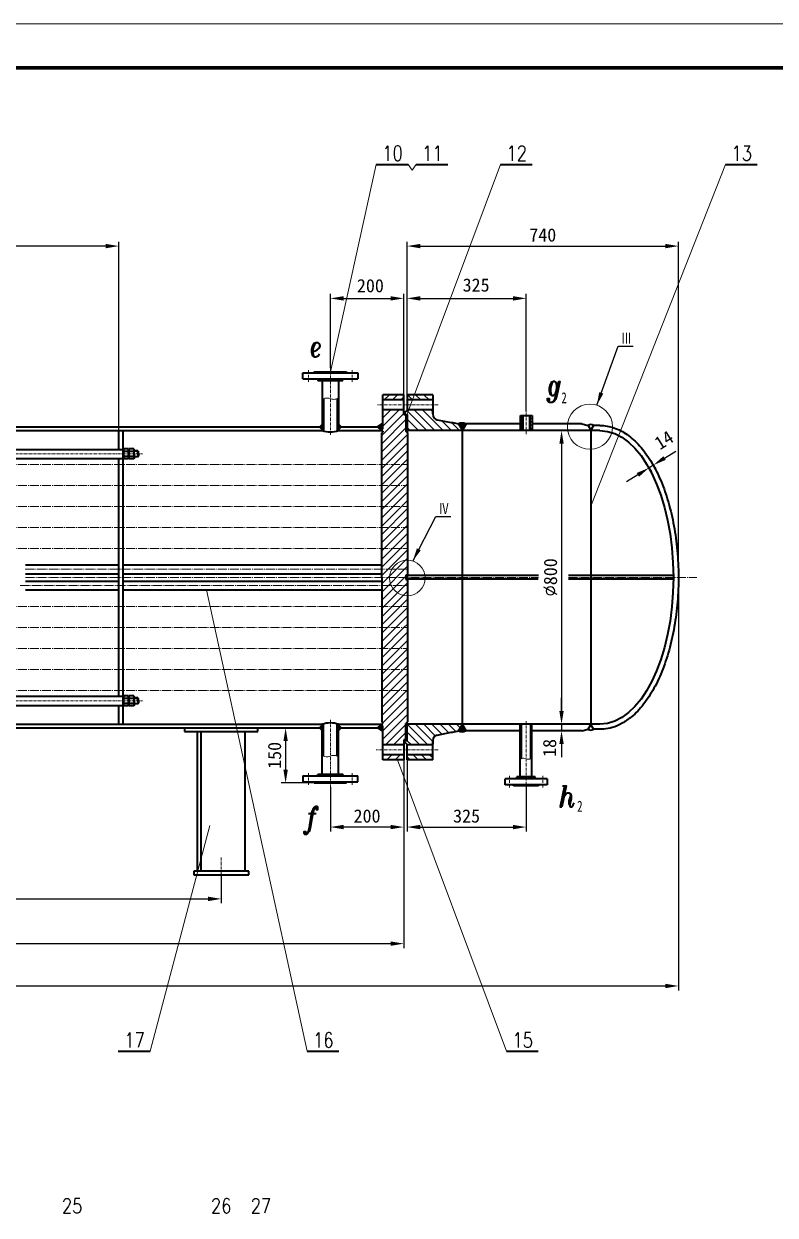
# Model space of a CAD drawing. Extents: x 0 to 23518, y -2902 to 4226.
# Drawn here: x 16983 to 19031, y 980 to 4226 of the extents above; entities that cross this region are included whole.
import ezdxf
from ezdxf.enums import TextEntityAlignment as Align

# ---------------------------------------------------------------- set-up
doc = ezdxf.new("R2010")
doc.units = 0
doc.header["$LTSCALE"] = 10
doc.header["$PDMODE"] = 1
doc.linetypes.add('ZXX-L', pattern=[3.28, 2.5, -0.3, 0.18, -0.3])
doc.linetypes.add('ZXX-S', pattern=[1.27, 0.75, -0.2, 0.12, -0.2])
doc.layers.get('Defpoints').update_dxf_attribs({"linetype": 'CONTINUOUS'})
doc.layers.add('5剖面线层', color=2, linetype='CONTINUOUS')
for name, color, linetype, lineweight in [('A 粗实线', 1, 'CONTINUOUS', 40), ('B 细实线', 7, 'CONTINUOUS', 18), ('C 文 字', 2, 'CONTINUOUS', 20), ('D 短中心线', 3, 'ZXX-S', 18), ('E 长中心线', 3, 'ZXX-L', 18), ('J 标注尺寸', 2, 'CONTINUOUS', 18)]:
    doc.layers.add(name, color=color, linetype=linetype, lineweight=lineweight)
doc.styles.add('ITALICT', font='ITALICT.shx', dxfattribs={"width": 0.7})
doc.styles.add('ROMANC', font='romanc', dxfattribs={"width": 0.7, "height": 6})
doc.styles.get("Standard").update_dxf_attribs({"font": 'SIMFANG.TTF'})
doc.styles.add('标题中文', font='SIMFANG.TTF', dxfattribs={"width": 0.7})
doc.dimstyles.new('通用标注4.0', dxfattribs={"dimscale": 12, "dimtxt": 3, "dimasz": 3, "dimexe": 1, "dimexo": 0, "dimgap": 1, "dimtad": 1, "dimdec": 0, "dimzin": 0, "dimdsep": 46, "dimtxsty": 'Standard', "dimcen": 0, "dimadec": 0, "dimazin": 0, "dimtfac": 0.375, "dimtdec": 0, "dimtmove": 2, "dimatfit": 3, "dimfxl": 0, "dimtzin": 0, "dimarcsym": 0})
pattern_1 = [(135, (24649.167, 3082.831), (11.22532, 11.22532), [])]
pattern_2 = [(45, (24649.167, 3082.831), (11.22532, -11.22532), [])]

# ---------------------------------------------------------------- blocks, each defined once
blk = doc.blocks.new('*D35')
at = {"layer": 'C 文 字', "color": 0, "lineweight": -2}
for p, q in [((17818.3, 3289.2), (17818.3, 3490.2)), ((17854.3, 3478.2), (17982.3, 3478.2)), ((18018.3, 3215.5), (18018.3, 3490.2))]:
    blk.add_line(p, q, dxfattribs=at)
at = {"layer": 'C 文 字', "color": 0}
for points in [[(17854.3, 3484.2), (17854.3, 3472.2), (17818.3, 3478.2)], [(17982.3, 3484.2), (17982.3, 3472.2), (18018.3, 3478.2)]]:
    blk.add_solid(points, dxfattribs=at)
at = {"layer": 'Defpoints', "color": 0}
for p in [(18018.3, 3478.2), (17818.3, 3289.2), (18018.3, 3215.5)]:
    blk.add_point(p, dxfattribs=at)
at = {"layer": 'C 文 字', "color": 0, "insert": (17927.4, 3512.5), "char_height": 36, "attachment_point": 5}
blk.add_mtext('200', dxfattribs=at)
blk = doc.blocks.new('*D36')
at = {"layer": 'C 文 字', "color": 0, "lineweight": -2}
for p, q in [((18027.3, 3215.5), (18027.3, 3490.2)), ((18063.3, 3478.2), (18316.3, 3478.2)), ((18352.3, 3170.8), (18352.3, 3490.2))]:
    blk.add_line(p, q, dxfattribs=at)
at = {"layer": 'C 文 字', "color": 0}
for points in [[(18063.3, 3484.2), (18063.3, 3472.2), (18027.3, 3478.2)], [(18316.3, 3484.2), (18316.3, 3472.2), (18352.3, 3478.2)]]:
    blk.add_solid(points, dxfattribs=at)
at = {"layer": 'Defpoints', "color": 0}
for p in [(18352.3, 3478.2), (18027.3, 3215.5), (18352.3, 3170.8)]:
    blk.add_point(p, dxfattribs=at)
at = {"layer": 'C 文 字', "color": 0, "insert": (18215.6, 3514.3), "char_height": 36, "attachment_point": 5}
blk.add_mtext('325', dxfattribs=at)
blk = doc.blocks.new('*D41')
at = {"layer": 'C 文 字', "color": 0, "lineweight": -2}
for p, q in [((17520.9, 1907.7), (17520.9, 1830)), ((15530.9, 1842), (15530.9, 1854)), ((15566.9, 1842), (17484.9, 1842))]:
    blk.add_line(p, q, dxfattribs=at)
at = {"layer": 'C 文 字', "color": 0}
for points in [[(15566.9, 1848), (15566.9, 1836), (15530.9, 1842)], [(17484.9, 1848), (17484.9, 1836), (17520.9, 1842)]]:
    blk.add_solid(points, dxfattribs=at)
at = {"layer": 'Defpoints', "color": 0}
for p in [(17520.9, 1907.7), (15530.9, 1842), (17520.9, 1842)]:
    blk.add_point(p, dxfattribs=at)
at = {"layer": 'C 文 字', "color": 0, "insert": (16525.9, 1872), "char_height": 36, "attachment_point": 5}
blk.add_mtext('2000', dxfattribs=at)
blk = doc.blocks.new('*D42')
at = {"layer": 'C 文 字', "color": 0, "lineweight": -2}
for p, q in [((18018.3, 2220.5), (18018.3, 2025.7)), ((17818.3, 2146.7), (17818.3, 2025.7)), ((17982.3, 2037.7), (17854.3, 2037.7))]:
    blk.add_line(p, q, dxfattribs=at)
at = {"layer": 'C 文 字', "color": 0}
for points in [[(17854.3, 2043.7), (17854.3, 2031.7), (17818.3, 2037.7)], [(17982.3, 2043.7), (17982.3, 2031.7), (18018.3, 2037.7)]]:
    blk.add_solid(points, dxfattribs=at)
at = {"layer": 'Defpoints', "color": 0}
for p in [(18018.3, 2220.5), (17818.3, 2146.7), (17818.3, 2037.7)]:
    blk.add_point(p, dxfattribs=at)
at = {"layer": 'C 文 字', "color": 0, "insert": (17918.3, 2067.7), "char_height": 36, "attachment_point": 5}
blk.add_mtext('200', dxfattribs=at)
blk = doc.blocks.new('*D45')
at = {"layer": 'C 文 字', "color": 0, "lineweight": -2}
for p, q in [((18448.5, 3118), (18436.5, 3118)), ((18448.5, 3082), (18448.5, 2354)), ((18448.5, 2318), (18436.5, 2318))]:
    blk.add_line(p, q, dxfattribs=at)
at = {"layer": 'C 文 字', "color": 0}
for points in [[(18442.5, 3082), (18454.5, 3082), (18448.5, 3118)], [(18442.5, 2354), (18454.5, 2354), (18448.5, 2318)]]:
    blk.add_solid(points, dxfattribs=at)
at = {"layer": 'Defpoints', "color": 0}
for p in [(18448.5, 3118), (18448.5, 2318), (18448.5, 2318)]:
    blk.add_point(p, dxfattribs=at)
at = {"layer": 'C 文 字', "color": 0, "insert": (18418.5, 2718), "char_height": 36, "attachment_point": 5, "rotation": 90}
blk.add_mtext('{\\Ftxt.shx;%%c}800', dxfattribs=at)
blk = doc.blocks.new('*D46')
at = {"layer": 'C 文 字', "color": 0, "lineweight": -2}
for p, q in [((18448.5, 2354), (18448.5, 2390)), ((18448.5, 2318), (18436.5, 2318)), ((18448.5, 2318), (18448.5, 2300)), ((18448.5, 2300), (18436.5, 2300)), ((18448.5, 2264), (18448.5, 2228))]:
    blk.add_line(p, q, dxfattribs=at)
at = {"layer": 'C 文 字', "color": 0}
for points in [[(18442.5, 2354), (18454.5, 2354), (18448.5, 2318)], [(18442.5, 2264), (18454.5, 2264), (18448.5, 2300)]]:
    blk.add_solid(points, dxfattribs=at)
at = {"layer": 'Defpoints', "color": 0}
for p in [(18448.5, 2318), (18448.5, 2300), (18448.5, 2300)]:
    blk.add_point(p, dxfattribs=at)
at = {"layer": 'C 文 字', "color": 0, "insert": (18416.1, 2253.3), "char_height": 36, "attachment_point": 5, "rotation": 90}
blk.add_mtext('18', dxfattribs=at)
blk = doc.blocks.new('*D47')
at = {"layer": 'C 文 字', "color": 0, "lineweight": -2}
for p, q in [((18729.2, 3043.1), (18759.7, 3062.3)), ((18677.6, 3031.4), (18693.3, 3006.3)), ((18698.8, 3023.9), (18686.9, 3016.5)), ((18689.4, 3038.8), (18705.2, 3013.8)), ((18656.5, 2997.3), (18626, 2978.1))]:
    blk.add_line(p, q, dxfattribs=at)
at = {"layer": 'C 文 字', "color": 0}
for points in [[(18726, 3048.2), (18732.4, 3038.1), (18698.8, 3023.9)], [(18653.3, 3002.4), (18659.7, 2992.2), (18686.9, 3016.5)]]:
    blk.add_solid(points, dxfattribs=at)
at = {"layer": 'Defpoints', "color": 0}
for p in [(18677.6, 3031.4), (18689.4, 3038.8), (18686.9, 3016.5)]:
    blk.add_point(p, dxfattribs=at)
at = {"layer": 'C 文 字', "color": 0, "insert": (18727.5, 3092.2), "char_height": 36, "attachment_point": 5, "rotation": 32.2291}
blk.add_mtext('14', dxfattribs=at)
blk = doc.blocks.new('*D49')
at = {"layer": 'C 文 字', "color": 0, "lineweight": -2}
for p, q in [((15040.9, 2141.8), (15040.9, 1708.1)), ((18018.3, 2062.9), (18018.3, 1708.1)), ((15076.9, 1720.1), (17982.3, 1720.1))]:
    blk.add_line(p, q, dxfattribs=at)
at = {"layer": 'C 文 字', "color": 0}
for points in [[(15076.9, 1726.1), (15076.9, 1714.1), (15040.9, 1720.1)], [(17982.3, 1726.1), (17982.3, 1714.1), (18018.3, 1720.1)]]:
    blk.add_solid(points, dxfattribs=at)
at = {"layer": 'Defpoints', "color": 0}
for p in [(15040.9, 2141.8), (18018.3, 2062.9), (18018.3, 1720.1)]:
    blk.add_point(p, dxfattribs=at)
at = {"layer": 'C 文 字', "color": 0, "insert": (16529.6, 1750.1), "char_height": 36, "attachment_point": 5}
blk.add_mtext('2977', dxfattribs=at)
blk = doc.blocks.new('*D52')
at = {"layer": 'C 文 字', "color": 0, "lineweight": -2}
for p, q in [((17722.2, 2308), (17684.3, 2308)), ((17696.3, 2272), (17696.3, 2194)), ((17774.3, 2158), (17684.3, 2158))]:
    blk.add_line(p, q, dxfattribs=at)
at = {"layer": 'C 文 字', "color": 0}
for points in [[(17690.3, 2272), (17702.3, 2272), (17696.3, 2308)], [(17690.3, 2194), (17702.3, 2194), (17696.3, 2158)]]:
    blk.add_solid(points, dxfattribs=at)
at = {"layer": 'Defpoints', "color": 0}
for p in [(17722.2, 2308), (17696.3, 2158), (17774.3, 2158)]:
    blk.add_point(p, dxfattribs=at)
at = {"layer": 'C 文 字', "color": 0, "insert": (17666.3, 2233), "char_height": 36, "attachment_point": 5, "rotation": 90}
blk.add_mtext('150', dxfattribs=at)
blk = doc.blocks.new('*D85')
at = {"layer": 'C 文 字', "color": 0, "lineweight": -2}
for p, q in [((14291.9, 2718), (14291.9, 1592.7)), ((18767.3, 2718), (18767.3, 1592.7)), ((14327.9, 1604.7), (18731.3, 1604.7))]:
    blk.add_line(p, q, dxfattribs=at)
at = {"layer": 'C 文 字', "color": 0}
for points in [[(14327.9, 1610.7), (14327.9, 1598.7), (14291.9, 1604.7)], [(18731.3, 1610.7), (18731.3, 1598.7), (18767.3, 1604.7)]]:
    blk.add_solid(points, dxfattribs=at)
at = {"layer": 'Defpoints', "color": 0}
for p in [(14291.9, 2718), (18767.3, 2718), (18767.3, 1604.7)]:
    blk.add_point(p, dxfattribs=at)
at = {"layer": 'C 文 字', "color": 0, "insert": (16529.6, 1634.7), "char_height": 36, "attachment_point": 5}
blk.add_mtext('≈4475', dxfattribs=at)
blk = doc.blocks.new('*D86')
at = {"layer": 'C 文 字', "color": 0, "lineweight": -2}
for p, q in [((18027.3, 3215.5), (18027.3, 3632.7)), ((18063.3, 3620.7), (18731.3, 3620.7)), ((18767.3, 2718), (18767.3, 3632.7))]:
    blk.add_line(p, q, dxfattribs=at)
at = {"layer": 'C 文 字', "color": 0}
for points in [[(18063.3, 3626.7), (18063.3, 3614.7), (18027.3, 3620.7)], [(18731.3, 3626.7), (18731.3, 3614.7), (18767.3, 3620.7)]]:
    blk.add_solid(points, dxfattribs=at)
at = {"layer": 'Defpoints', "color": 0}
for p in [(18767.3, 3620.7), (18027.3, 3215.5), (18767.3, 2718)]:
    blk.add_point(p, dxfattribs=at)
at = {"layer": 'C 文 字', "color": 0, "insert": (18397.3, 3650.7), "char_height": 36, "attachment_point": 5}
blk.add_mtext('740', dxfattribs=at)
blk = doc.blocks.new('*D87')
at = {"layer": 'C 文 字', "color": 0, "lineweight": -2}
for p, q in [((18027.3, 2220.5), (18027.3, 2025.7)), ((18351.9, 2150.2), (18351.9, 2025.7)), ((18063.3, 2037.7), (18315.9, 2037.7))]:
    blk.add_line(p, q, dxfattribs=at)
at = {"layer": 'C 文 字', "color": 0}
for points in [[(18063.3, 2043.7), (18063.3, 2031.7), (18027.3, 2037.7)], [(18315.9, 2043.7), (18315.9, 2031.7), (18351.9, 2037.7)]]:
    blk.add_solid(points, dxfattribs=at)
at = {"layer": 'Defpoints', "color": 0}
for p in [(18027.3, 2220.5), (18351.9, 2150.2), (18351.9, 2037.7)]:
    blk.add_point(p, dxfattribs=at)
at = {"layer": 'C 文 字', "color": 0, "insert": (18189.6, 2067.7), "char_height": 36, "attachment_point": 5}
blk.add_mtext('325', dxfattribs=at)
blk = doc.blocks.new('*D90')
at = {"layer": 'C 文 字', "color": 0, "lineweight": -2}
for p, q in [((16521.9, 3620.7), (16521.9, 3632.7)), ((17205.9, 3620.7), (16557.9, 3620.7)), ((17241.9, 3118), (17241.9, 3632.7))]:
    blk.add_line(p, q, dxfattribs=at)
at = {"layer": 'C 文 字', "color": 0}
for points in [[(16557.9, 3626.7), (16557.9, 3614.7), (16521.9, 3620.7)], [(17205.9, 3626.7), (17205.9, 3614.7), (17241.9, 3620.7)]]:
    blk.add_solid(points, dxfattribs=at)
at = {"layer": 'Defpoints', "color": 0}
for p in [(16521.9, 3620.7), (16521.9, 3620.7), (17241.9, 3118)]:
    blk.add_point(p, dxfattribs=at)
at = {"layer": 'C 文 字', "color": 0, "insert": (16881.9, 3650.7), "char_height": 36, "attachment_point": 5}
blk.add_mtext('720', dxfattribs=at)

msp = doc.modelspace()

# ---------------------------------------------------------------- hatches: boundary and pattern name
at = {"layer": '5剖面线层'}
h = msp.add_hatch(dxfattribs=at)
h.set_pattern_fill('ANSI31', color=256, scale=2, style=0)
h.set_pattern_definition([(45, (0, 410.946), (-4.490128, 4.490128), [])])
h.paths.add_polyline_path([(18340.4, 3158.8), (18336.3, 3158.8), (18336.3, 3118), (18340.4, 3118)])
h.paths.add_polyline_path([(18343.1, 3158.8), (18340.4, 3158.8), (18340.4, 3118), (18343.1, 3118)])
h.paths.add_polyline_path([(18368.3, 3158.8), (18364.2, 3158.8), (18364.2, 3118), (18368.3, 3118)])
h.paths.add_polyline_path([(18364.2, 3158.8), (18361.4, 3158.8), (18361.4, 3118), (18364.2, 3118)])
at = {"layer": 'C 文 字'}
h = msp.add_hatch(dxfattribs=at)
h.set_pattern_fill('ANSI31', color=256, scale=5, angle=90, style=0)
h.set_pattern_definition(pattern_2)
h.paths.add_polyline_path([(18018.3, 3215.5), (18018.3, 3201.5), (17961.3, 3201.5), (17961.3, 3215.5)])
h.paths.add_polyline_path([(18024.3, 3116), (18028.3, 3112), (18028.3, 3025.7), (17958.3, 3025.7), (17958.3, 3112), (17959.3, 3112, 0.414214), (17961.3, 3114), (17961.3, 3116, 0.414214), (17959.3, 3118), (17958.3, 3118), (17958.3, 3120.4, 0.298217), (17961.3, 3125), (17961.3, 3174.5), (18018.3, 3174.5), (18018.3, 3160.5), (18024.3, 3160.5)])
h.paths.add_polyline_path([(17958.3, 3025.7), (18028.3, 3025.7), (18028.3, 2968.6), (17958.3, 2968.6)])
h.paths.add_polyline_path([(18028.3, 2968.6), (18028.3, 2911.4), (17958.3, 2911.4), (17958.3, 2968.6)])
h = msp.add_hatch(dxfattribs=at)
h.set_pattern_fill('ANSI31', color=256, scale=5, style=0)
h.set_pattern_definition(pattern_1)
h.paths.add_polyline_path([(18027.3, 3162), (18021.3, 3162), (18021.3, 3167), (18027.3, 3173), (18027.3, 3174.5), (18097.3, 3174.5), (18097.3, 3162.3, 0.357511), (18109.3, 3147.5), (18147.3, 3140), (18152.5, 3140), (18167.5, 3136), (18177.3, 3120.7), (18177.3, 3118), (18027.3, 3118)])
h.paths.add_polyline_path([(18027.3, 3215.5), (18097.3, 3215.5), (18097.3, 3201.5), (18027.3, 3201.5)])
h = msp.add_hatch(dxfattribs=at)
h.set_pattern_fill('ANSI37', color=256, scale=0.5, style=0)
h.set_pattern_definition([(45, (-200, 564.8694), (-1.12253202, 1.12253202), []), (135, (-200, 564.8694), (-1.12253202, -1.12253202), [])])
h.paths.add_polyline_path([(18027.3, 3160.5), (18024.3, 3160.5), (18024.3, 3118), (18027.3, 3118)])
h = msp.add_hatch(dxfattribs=at)
h.set_pattern_fill('ANSI37', color=256, scale=0.5, angle=90, style=0)
h.set_pattern_definition([(45, (24649.1672, 3082.8311), (1.122532, -1.122532), []), (315, (24649.1672, 3082.8311), (-1.122532, -1.122532), [])])
h.paths.add_polyline_path([(18167.5, 3136, -0.269612), (18187.1, 3136), (18188.1, 3136), (18179.3, 3120.7), (18179.3, 3118), (18177.3, 3118), (18177.3, 3120.7)])
h.paths.add_polyline_path([(17961.3, 3138), (17961.3, 3125, -0.298217), (17958.3, 3120.4), (17958.3, 3118), (17956.3, 3118), (17956.3, 3120), (17946.7, 3128)])
h = msp.add_hatch(dxfattribs=at)
h.set_pattern_fill('ANSI31', color=256, scale=5, angle=90, style=0)
h.set_pattern_definition(pattern_2)
h.paths.add_polyline_path([(17958.3, 2911.4), (18028.3, 2911.4), (18028.3, 2854.3), (17958.3, 2854.3)])
h.paths.add_polyline_path([(17958.3, 2854.3), (18028.3, 2854.3), (18028.3, 2797.1), (17958.3, 2797.1)])
h.paths.add_polyline_path([(17958.3, 2797.1), (18028.3, 2797.1), (18028.3, 2740), (17958.3, 2740)])
h.paths.add_polyline_path([(17958.3, 2740), (18028.3, 2740), (18028.3, 2724), (18024.3, 2724), (18024.3, 2718), (17958.3, 2718)])
h.paths.add_polyline_path([(17958.3, 2718), (18024.3, 2718), (18024.3, 2712), (18028.3, 2712), (18028.3, 2696), (17958.3, 2696)])
h.paths.add_polyline_path([(17958.3, 2696), (18028.3, 2696), (18028.3, 2638.8), (17958.3, 2638.8)])
h.paths.add_polyline_path([(17958.3, 2638.8), (18028.3, 2638.8), (18028.3, 2581.6), (17958.3, 2581.6)])
h = msp.add_hatch(dxfattribs=at)
h.set_pattern_fill('ANSI37', color=256, scale=0.5, style=0)
h.set_pattern_definition([(45, (0, 410.9458), (-1.12253202, 1.12253202), []), (135, (0, 410.9458), (-1.12253202, -1.12253202), [])])
h.paths.add_polyline_path([(18027.3, 2724), (18024.3, 2724), (18024.3, 2718), (18027.3, 2718)])
h.paths.add_polyline_path([(18027.3, 2718), (18024.3, 2718), (18024.3, 2712), (18027.3, 2712)])
h = msp.add_hatch(dxfattribs=at)
h.set_pattern_fill('ANSI31', color=256, scale=5, angle=90, style=0)
h.set_pattern_definition(pattern_2)
h.paths.add_polyline_path([(17958.3, 2581.6), (18028.3, 2581.6), (18028.3, 2524.5), (17958.3, 2524.5)])
h.paths.add_polyline_path([(17958.3, 2524.5), (18028.3, 2524.5), (18028.3, 2467.3), (17958.3, 2467.3)])
h.paths.add_polyline_path([(17958.3, 2467.3), (18028.3, 2467.3), (18028.3, 2410.2), (17958.3, 2410.2)])
h.paths.add_polyline_path([(17958.3, 2410.2), (18028.3, 2410.2), (18028.3, 2324), (18024.3, 2320), (18024.3, 2275.5), (18018.3, 2275.5), (18018.3, 2261.5), (17961.3, 2261.5), (17961.3, 2311, 0.298217), (17958.3, 2315.5), (17958.3, 2318), (17959.3, 2318, 0.414214), (17961.3, 2320), (17961.3, 2322, 0.414214), (17959.3, 2324), (17958.3, 2324)])
h.paths.add_polyline_path([(17961.3, 2234.5), (18018.3, 2234.5), (18018.3, 2220.5), (17961.3, 2220.5)])
h = msp.add_hatch(dxfattribs=at)
h.set_pattern_fill('ANSI37', color=256, scale=0.5, angle=90, style=0)
h.set_pattern_definition([(315, (24649.1672, 2353.0798), (1.122532, 1.122532), []), (45, (24649.1672, 2353.0798), (-1.122532, 1.122532), [])])
h.paths.add_polyline_path([(18167.5, 2300, 0.269612), (18187.1, 2300), (18188.1, 2300), (18179.3, 2315.2), (18179.3, 2318), (18177.3, 2318), (18177.3, 2315.2)])
h.paths.add_polyline_path([(17961.3, 2298), (17961.3, 2311, 0.298217), (17958.3, 2315.5), (17958.3, 2318), (17956.3, 2318), (17956.3, 2316), (17946.7, 2308)])
h = msp.add_hatch(dxfattribs=at)
h.set_pattern_fill('ANSI31', color=256, scale=5, style=0)
h.set_pattern_definition(pattern_1)
h.paths.add_polyline_path([(18027.3, 2274), (18021.3, 2274), (18021.3, 2269), (18027.3, 2263), (18027.3, 2261.5), (18097.3, 2261.5), (18097.3, 2273.7, -0.357511), (18109.3, 2288.4), (18147.3, 2296), (18152.5, 2296), (18167.5, 2300), (18177.3, 2315.2), (18177.3, 2318), (18027.3, 2318)])
h.paths.add_polyline_path([(18027.3, 2220.5), (18097.3, 2220.5), (18097.3, 2234.5), (18027.3, 2234.5)])
h = msp.add_hatch(dxfattribs=at)
h.set_pattern_fill('ANSI37', color=256, scale=0.5, style=0)
h.set_pattern_definition([(315, (-200, 4871.0416), (-1.12253202, -1.12253202), []), (225, (-200, 4871.0416), (-1.12253202, 1.12253202), [])])
h.paths.add_polyline_path([(18027.3, 2275.5), (18024.3, 2275.5), (18024.3, 2318), (18027.3, 2318)])

# ---------------------------------------------------------------- linework, layer by layer
at = {"layer": 'A 粗实线'}
for p, q in [((17943.5, 3843.2), (18030.2, 3843.2)), ((18052.1, 3843.2), (18138.7, 3843.2)), ((18281.9, 3843.2), (18368.6, 3843.2)), ((18895.6, 3843.2), (18982.2, 3843.2)), ((17743.3, 3259), (17743.3, 3275)), ((17743.3, 3275), (17893.3, 3275)), ((17743.3, 3259), (17893.3, 3259)), ((17774.3, 3275), (17774.3, 3278)), ((17774.3, 3278), (17862.3, 3278)), ((17783.3, 3259), (17784.3, 3254)), ((17784.3, 3254), (17852.3, 3254)), ((17795.8, 3254), (17795.8, 3118)), ((17840.8, 3254), (17840.8, 3118)), ((17853.3, 3259), (17852.3, 3254)), ((17862.3, 3278), (17862.3, 3275)), ((17893.3, 3275), (17893.3, 3259)), ((17961.3, 3125), (17961.3, 3215.5)), ((18018.3, 3215.5), (17961.3, 3215.5)), ((18018.3, 3160.5), (18018.3, 3215.5)), ((18027.3, 3215.5), (18027.3, 3173)), ((18097.3, 3215.5), (18027.3, 3215.5)), ((18097.3, 3215.5), (18097.3, 3162.3)), ((17799.8, 3204.8), (17799.8, 3116.9)), ((17836.8, 3204.9), (17836.8, 3116.9)), ((18018.3, 3201.5), (17961.3, 3201.5)), ((18097.3, 3201.5), (18027.3, 3201.5)), ((18018.3, 3174.5), (17961.3, 3174.5)), ((18027.3, 3160.5), (18018.3, 3160.5)), ((18021.3, 3167), (18027.3, 3173)), ((18021.3, 3167), (18021.3, 3162)), ((18021.3, 3162), (18027.3, 3162)), ((18024.3, 3160.5), (18024.3, 3116)), ((18097.3, 3174.5), (18027.3, 3174.5)), ((18027.3, 3162), (18027.3, 3113)), ((18097.3, 3163.2), (18097.3, 3172)), ((18336.3, 3118), (18336.3, 3158.8)), ((18336.3, 3158.8), (18368.3, 3158.8)), ((18343.1, 3158.8), (18343.1, 3118)), ((18361.4, 3158.8), (18361.4, 3118)), ((18368.3, 3158.8), (18368.3, 3118)), ((15485.4, 3128), (17795.8, 3128)), ((15485.4, 3118), (17795.8, 3118)), ((17241.9, 3066.8), (17241.9, 3118)), ((17253.9, 2318), (17253.9, 3118)), ((17840.8, 3128), (17946.7, 3128)), ((17840.8, 3118), (17958.3, 3118)), ((17946.7, 3128), (17961.3, 3138)), ((17946.7, 3128), (17956.3, 3120)), ((17956.3, 3120), (17956.3, 3120)), ((17956.3, 3120), (17956.3, 3118)), ((17958.3, 3118), (17958.3, 3120.4)), ((17958.3, 3118), (17959.3, 3118)), ((18528.3, 3118), (18024.3, 3118)), ((18109.3, 3147.5), (18147.3, 3140)), ((18147.3, 3140), (18152.5, 3140)), ((18152.5, 3140), (18167.5, 3136)), ((18167.5, 3136), (18177.3, 3120.7)), ((18177.3, 3118), (18177.3, 3120.7)), ((18178.3, 2318), (18178.3, 3118)), ((18188.1, 3136), (18179.3, 3120.7)), ((18179.3, 3120.7), (18179.3, 3118)), ((18336.3, 3136), (18187.1, 3136)), ((18503.5, 3136), (18368.3, 3136)), ((18503.5, 3136), (18520.8, 3132)), ((18520.8, 3132), (18527.3, 3120.7)), ((18527.3, 3120.7), (18527.3, 3118)), ((18528.3, 3118), (18528.3, 2318)), ((18553.3, 3118), (18528.3, 3118)), ((18535.8, 3132), (18529.3, 3120.7)), ((18529.3, 3120.7), (18529.3, 3118)), ((18553.3, 3132), (18535.8, 3132)), ((17958.3, 2718), (17958.3, 3112)), ((17959.3, 3112), (17958.3, 3112)), ((17961.3, 3116), (17961.3, 3114)), ((18028.3, 3112), (18024.3, 3116)), ((18028.3, 3112), (18028.3, 2723)), ((16533.9, 3066.8), (17253.9, 3066.8)), ((17253.9, 3066.3), (17255, 3068.1)), ((17253.9, 3054.6), (17253.9, 3066.3)), ((17253.9, 3054.6), (17253.9, 3042.9)), ((17267.7, 3068.1), (17255, 3068.1)), ((17267.7, 3061.3), (17255, 3061.3)), ((17268.7, 3066.3), (17267.7, 3068.1)), ((17268.7, 3066.3), (17269.8, 3068.1)), ((17268.7, 3054.6), (17268.7, 3066.3)), ((17268.7, 3054.6), (17268.7, 3066.3)), ((17268.7, 3054.6), (17268.7, 3042.9)), ((17268.7, 3054.6), (17268.7, 3042.9)), ((17282.5, 3068.1), (17269.8, 3068.1)), ((17282.5, 3061.3), (17269.8, 3061.3)), ((17283.5, 3066.3), (17282.5, 3068.1)), ((17283.5, 3054.6), (17283.5, 3066.3)), ((17293.4, 3062.6), (17283.5, 3062.6)), ((17283.5, 3054.6), (17283.5, 3042.9)), ((17293.4, 3062.6), (17295.4, 3060.6)), ((17293.4, 3054.6), (17293.4, 3062.6)), ((17293.4, 3054.6), (17293.4, 3046.6)), ((17295.4, 3054.6), (17295.4, 3060.6)), ((17295.4, 3054.6), (17295.4, 3048.6)), ((16533.9, 3041.8), (17253.9, 3041.8)), ((17241.9, 2394.1), (17241.9, 3041.8)), ((17253.9, 3042.9), (17255, 3041.1)), ((17267.7, 3047.8), (17255, 3047.8)), ((17267.7, 3041.1), (17255, 3041.1)), ((17268.7, 3042.9), (17267.7, 3041.1)), ((17268.7, 3042.9), (17269.8, 3041.1)), ((17282.5, 3047.8), (17269.8, 3047.8)), ((17282.5, 3041.1), (17269.8, 3041.1)), ((17283.5, 3042.9), (17282.5, 3041.1)), ((17293.4, 3046.6), (17283.5, 3046.6)), ((17293.4, 3046.6), (17295.4, 3048.6)), ((16987, 2751.8), (17241.9, 2751.8)), ((16987, 2728.1), (17241.9, 2728.1)), ((17253.9, 2751.8), (17958.3, 2751.8)), ((17253.9, 2728.1), (17958.3, 2728.1)), ((16987, 2707.8), (17241.9, 2707.8)), ((17253.9, 2707.8), (17958.3, 2707.8)), ((17958.3, 2718), (17958.3, 2324)), ((18028.3, 2724), (18024.3, 2724)), ((18024.3, 2724), (18024.3, 2712)), ((18024.3, 2712), (18028.3, 2712)), ((18027.3, 2724), (18027.3, 2712)), ((18385.6, 2723), (18027.3, 2723)), ((18384.8, 2713), (18027.3, 2713)), ((18028.3, 2713), (18028.3, 2324)), ((18753.3, 2723), (18467.1, 2723)), ((18753.3, 2713), (18467.3, 2713)), ((16987, 2684.1), (17241.9, 2684.1)), ((17253.9, 2684.1), (17958.3, 2684.1)), ((16533.9, 2394.1), (17253.9, 2394.1)), ((17253.9, 2393), (17255, 2394.9)), ((17253.9, 2381.4), (17253.9, 2393)), ((17253.9, 2381.4), (17253.9, 2369.7)), ((17253.9, 2369.7), (17255, 2367.9)), ((17267.7, 2394.9), (17255, 2394.9)), ((17267.7, 2388.1), (17255, 2388.1)), ((17267.7, 2374.6), (17255, 2374.6)), ((17268.7, 2393), (17267.7, 2394.9)), ((17268.7, 2369.7), (17267.7, 2367.9)), ((17268.7, 2393), (17269.8, 2394.9)), ((17268.7, 2381.4), (17268.7, 2393)), ((17268.7, 2381.4), (17268.7, 2393)), ((17268.7, 2381.4), (17268.7, 2369.7)), ((17268.7, 2381.4), (17268.7, 2369.7)), ((17268.7, 2369.7), (17269.8, 2367.9)), ((17282.5, 2394.9), (17269.8, 2394.9)), ((17282.5, 2388.1), (17269.8, 2388.1)), ((17282.5, 2374.6), (17269.8, 2374.6)), ((17283.5, 2393), (17282.5, 2394.9)), ((17283.5, 2369.7), (17282.5, 2367.9)), ((17283.5, 2381.4), (17283.5, 2393)), ((17293.4, 2389.4), (17283.5, 2389.4)), ((17283.5, 2381.4), (17283.5, 2369.7)), ((17293.4, 2373.4), (17283.5, 2373.4)), ((17293.4, 2389.4), (17295.4, 2387.4)), ((17293.4, 2381.4), (17293.4, 2389.4)), ((17293.4, 2381.4), (17293.4, 2373.4)), ((17293.4, 2373.4), (17295.4, 2375.4)), ((17295.4, 2381.4), (17295.4, 2387.4)), ((17295.4, 2381.4), (17295.4, 2375.4)), ((16533.9, 2369.1), (17253.9, 2369.1)), ((17241.9, 2318), (17241.9, 2369.1)), ((17267.7, 2367.9), (17255, 2367.9)), ((17282.5, 2367.9), (17269.8, 2367.9)), ((15100.9, 2318), (17795.8, 2318)), ((15112.5, 2308), (17795.8, 2308)), ((17420.9, 2307.7), (17420.9, 2297.7)), ((17620.9, 2297.7), (17620.9, 2307.7)), ((17795.8, 2182), (17795.8, 2318)), ((17799.8, 2231.2), (17799.8, 2319.1)), ((17836.8, 2231), (17836.8, 2319.1)), ((17840.8, 2182), (17840.8, 2318)), ((17840.8, 2318), (17958.3, 2318)), ((17840.8, 2308), (17946.7, 2308)), ((17946.7, 2308), (17956.3, 2316)), ((17946.7, 2308), (17961.3, 2298)), ((17956.3, 2316), (17956.3, 2318)), ((17956.3, 2316), (17956.3, 2316)), ((17959.3, 2324), (17958.3, 2324)), ((17958.3, 2318), (17959.3, 2318)), ((17958.3, 2318), (17958.3, 2315.5)), ((17961.3, 2320), (17961.3, 2322)), ((17961.3, 2220.5), (17961.3, 2311)), ((18028.3, 2324), (18024.3, 2320)), ((18024.3, 2275.5), (18024.3, 2320)), ((18367.9, 2318), (18024.3, 2318)), ((18027.3, 2274), (18027.3, 2323)), ((18177.3, 2318), (18027.3, 2318)), ((18167.5, 2300), (18177.3, 2315.2)), ((18179.3, 2318), (18177.3, 2318)), ((18177.3, 2318), (18177.3, 2315.2)), ((18179.3, 2315.2), (18179.3, 2318)), ((18188.1, 2300), (18179.3, 2315.2)), ((18335.9, 2174.2), (18335.9, 2318)), ((18339.4, 2224), (18339.4, 2318)), ((18364.4, 2223.6), (18364.4, 2318)), ((18528.3, 2318), (18367.9, 2318)), ((18367.9, 2174.2), (18367.9, 2318)), ((18520.8, 2304), (18527.3, 2315.2)), ((18527.3, 2315.2), (18527.3, 2318)), ((18553.3, 2318), (18528.3, 2318)), ((18529.3, 2315.2), (18529.3, 2318)), ((18535.8, 2304), (18529.3, 2315.2)), ((17420.9, 2297.7), (17620.9, 2297.7)), ((17455.9, 1917.7), (17455.9, 2297.7)), ((17465.9, 1917.7), (17465.9, 2297.7)), ((17585.9, 1917.7), (17585.9, 2297.7)), ((18018.3, 2275.5), (18018.3, 2220.5)), ((18027.3, 2275.5), (18018.3, 2275.5)), ((18021.3, 2274), (18027.3, 2274)), ((18021.3, 2269), (18021.3, 2274)), ((18097.3, 2220.5), (18097.3, 2273.7)), ((18097.3, 2272.7), (18097.3, 2264)), ((18109.3, 2288.4), (18147.3, 2296)), ((18147.3, 2296), (18152.5, 2296)), ((18147.3, 2296), (18152.5, 2296)), ((18152.5, 2296), (18167.5, 2300)), ((18336.3, 2300), (18187.1, 2300)), ((18503.5, 2300), (18368.3, 2300)), ((18503.5, 2300), (18520.8, 2304)), ((18553.3, 2304), (18535.8, 2304)), ((18018.3, 2261.5), (17961.3, 2261.5)), ((18021.3, 2269), (18027.3, 2263)), ((18027.3, 2220.5), (18027.3, 2263)), ((18097.3, 2261.5), (18027.3, 2261.5)), ((18018.3, 2234.5), (17961.3, 2234.5)), ((18018.3, 2220.5), (17961.3, 2220.5)), ((18097.3, 2234.5), (18027.3, 2234.5)), ((18097.3, 2220.5), (18027.3, 2220.5)), ((17743.3, 2177), (17893.3, 2177)), ((17743.3, 2177), (17743.3, 2161)), ((17783.3, 2177), (17784.3, 2182)), ((17784.3, 2182), (17852.3, 2182)), ((17853.3, 2177), (17852.3, 2182)), ((17893.3, 2161), (17893.3, 2177)), ((17743.3, 2161), (17893.3, 2161)), ((17774.3, 2161), (17774.3, 2158)), ((17774.3, 2158), (17862.3, 2158)), ((17862.3, 2158), (17862.3, 2161)), ((18294.4, 2153.2), (18294.4, 2169.2)), ((18409.4, 2169.2), (18294.4, 2169.2)), ((18409.4, 2153.2), (18294.4, 2153.2)), ((18317.9, 2150.2), (18317.9, 2153.2)), ((18385.9, 2150.2), (18317.9, 2150.2)), ((18325.9, 2169.2), (18326.9, 2174.2)), ((18376.9, 2174.2), (18326.9, 2174.2)), ((18377.9, 2169.2), (18376.9, 2174.2)), ((18385.9, 2153.2), (18385.9, 2150.2)), ((18409.4, 2169.2), (18409.4, 2153.2)), ((17595.9, 1917.7), (17445.9, 1917.7)), ((17445.9, 1917.7), (17445.9, 1907.7)), ((17595.9, 1907.7), (17595.9, 1917.7)), ((17445.9, 1907.7), (17595.9, 1907.7)), ((17240.1, 1426.9), (17326.8, 1426.9)), ((17754.8, 1426.9), (17841.4, 1426.9)), ((18298.4, 1426.9), (18385, 1426.9))]:
    msp.add_line(p, q, dxfattribs=at)
at = {"layer": 'A 粗实线', "color": 5, "lineweight": 80}
msp.add_lwpolyline([(13725.9, -2781.7), (23397.9, -2781.7), (23397.9, 4106.3), (13725.9, 4106.3)], close=True, dxfattribs=at)
at = {"layer": 'A 粗实线'}
for centre, radius, start, end in [((18112.3, 3162.3), 15, 180, 258.6901), ((17818.3, 3192.2), 77.6, 253.1406, 286.8594), ((17956.3, 3125), 5, 293.5782, 0), ((17959.3, 3116), 2, 0, 90), ((18177.3, 3119.1), 19.5, 59.8223, 120.1777), ((18528.3, 3121.2), 13.1, 55.0836, 124.9164), ((17959.3, 3114), 2, 270, 0), ((17283.9, 3070), 30.2, 187.1415, 196.7234), ((17276.3, 3054.6), 22.3, 162.412, 180), ((17276.3, 3054.6), 22.3, 180, 197.588), ((17238.7, 3070), 30.2, 343.2766, 352.8585), ((17246.4, 3054.6), 22.3, 0, 17.588), ((17246.4, 3054.6), 22.3, 342.412, 0), ((17298.7, 3070), 30.2, 187.1415, 196.7234), ((17291.1, 3054.6), 22.3, 162.412, 180), ((17291.1, 3054.6), 22.3, 180, 197.588), ((17253.5, 3070), 30.2, 343.2766, 352.8585), ((17261.2, 3054.6), 22.3, 0, 17.588), ((17261.2, 3054.6), 22.3, 342.412, 0), ((17283.9, 3039.1), 30.2, 163.2766, 172.8585), ((17238.7, 3039.1), 30.2, 7.1415, 16.7234), ((17298.7, 3039.1), 30.2, 163.2766, 172.8585), ((17253.5, 3039.1), 30.2, 7.1415, 16.7234), ((17283.9, 2396.8), 30.2, 187.1415, 196.7234), ((17276.3, 2381.4), 22.3, 162.412, 180), ((17276.3, 2381.4), 22.3, 180, 197.588), ((17283.9, 2365.9), 30.2, 163.2766, 172.8585), ((17238.7, 2396.8), 30.2, 343.2766, 352.8585), ((17246.4, 2381.4), 22.3, 0, 17.588), ((17246.4, 2381.4), 22.3, 342.412, 0), ((17238.7, 2365.9), 30.2, 7.1415, 16.7234), ((17298.7, 2396.8), 30.2, 187.1415, 196.7234), ((17291.1, 2381.4), 22.3, 162.412, 180), ((17291.1, 2381.4), 22.3, 180, 197.588), ((17298.7, 2365.9), 30.2, 163.2766, 172.8585), ((17253.5, 2396.8), 30.2, 343.2766, 352.8585), ((17261.2, 2381.4), 22.3, 0, 17.588), ((17261.2, 2381.4), 22.3, 342.412, 0), ((17253.5, 2365.9), 30.2, 7.1415, 16.7234), ((17818.3, 2243.7), 77.6, 73.1406, 106.8594), ((17956.3, 2311), 5, 0, 66.4218), ((17959.3, 2322), 2, 0, 90), ((17959.3, 2320), 2, 270, 0), ((18112.3, 2273.7), 15, 101.3099, 180), ((18177.3, 2316.8), 19.5, 239.8223, 300.1777), ((18528.3, 2314.7), 13.1, 235.0836, 304.9164)]:
    msp.add_arc(centre, radius, start, end, dxfattribs=at)
at = {"layer": 'A 粗实线', "extrusion": (0, 0, -1)}
msp.add_ellipse((18553.3, 2718), major_axis=(0, -400), ratio=0.5, start_param=3.141593, end_param=6.283185, dxfattribs=at)
at = {"layer": 'A 粗实线'}
msp.add_open_spline([(18553.3, 3132), (18559.7, 3132), (18566.1, 3131.4), (18578.8, 3129.3), (18585.1, 3127.7), (18597.6, 3123.4), (18603.7, 3120.8), (18615.8, 3114.6), (18621.7, 3111), (18639.3, 3098.6), (18650.5, 3088.4), (18671.8, 3064.7), (18681.8, 3051.1), (18700.4, 3021), (18709, 3004.4), (18724.6, 2968.8), (18731.5, 2949.7), (18743.7, 2909.5), (18748.9, 2888.4), (18757.5, 2844.9), (18760.8, 2822.4), (18765.5, 2776.6), (18766.8, 2753.3), (18767.5, 2706.7), (18766.9, 2683.3), (18763.6, 2637.1), (18760.9, 2614.2), (18753.7, 2569.8), (18749.1, 2548.1), (18738.1, 2506.6), (18731.7, 2486.8), (18717.3, 2449.5), (18709.3, 2432), (18691.7, 2399.9), (18682.1, 2385.2), (18661.7, 2359.2), (18650.9, 2347.8), (18631.2, 2331.3), (18622.6, 2325.3), (18604.9, 2315.5), (18595.8, 2311.6), (18579, 2306.6), (18571.4, 2305.1), (18560.2, 2304.1), (18556.8, 2304), (18553.3, 2304)], degree=3, knots=[3.141593, 3.141593, 3.141593, 3.141593, 3.225862, 3.225862, 3.310131, 3.310131, 3.3944, 3.3944, 3.478669, 3.478669, 3.650685, 3.650685, 3.822701, 3.822701, 3.994718, 3.994718, 4.166734, 4.166734, 4.33875, 4.33875, 4.510767, 4.510767, 4.682783, 4.682783, 4.8548, 4.8548, 5.026816, 5.026816, 5.198832, 5.198832, 5.370849, 5.370849, 5.542865, 5.542865, 5.714882, 5.714882, 5.886898, 5.886898, 6.011584, 6.011584, 6.136271, 6.136271, 6.237388, 6.237388, 6.283185, 6.283185, 6.283185, 6.283185], dxfattribs=at)
for points in [[(17795.8, 3118), (17785.8, 3128), (17795.8, 3138)], [(17840.8, 3118), (17850.8, 3128), (17840.8, 3138)], [(17795.8, 2318), (17785.8, 2308), (17795.8, 2298)], [(17840.8, 2318), (17850.8, 2308), (17840.8, 2298)]]:
    msp.add_solid(points, dxfattribs=at)
at = {"layer": 'B 细实线'}
for p, q in [((18030.2, 3843.2), (18041.1, 3827.8)), ((18052.1, 3843.2), (18041.1, 3827.8)), ((18340.4, 3158.8), (18340.4, 3118)), ((18364.2, 3158.8), (18364.2, 3118)), ((17295.4, 3060.6), (17283.5, 3060.6)), ((17295.4, 3048.6), (17283.5, 3048.6)), ((17295.4, 2387.4), (17283.5, 2387.4)), ((17295.4, 2375.4), (17283.5, 2375.4))]:
    msp.add_line(p, q, dxfattribs=at)
msp.add_lwpolyline([(13425.9, -2901.7), (23517.9, -2901.7), (23517.9, 4226.3), (13425.9, 4226.3)], close=True, dxfattribs=at)
for points in [[(17795.8, 3203, -0.051394), (17803.6, 3206, -0.074756), (17809.3, 3206.7, -0.089173), (17818.3, 3204.8, 0.089173), (17827.3, 3203, 0.074756), (17833, 3203.7, 0.051394), (17840.8, 3206.7)], [(17795.8, 2233, 0.051394), (17803.6, 2229.9, 0.074756), (17809.3, 2229.2, 0.089173), (17818.3, 2231.1, -0.089173), (17827.3, 2233, -0.074756), (17833, 2232.3, -0.051394), (17840.8, 2229.2)], [(18367.9, 2225.2, -0.051394), (18362.4, 2223, -0.074756), (18358.3, 2222.5, -0.089173), (18351.9, 2223.8, 0.089173), (18345.5, 2225.2, 0.074756), (18341.4, 2224.7, 0.051394), (18335.9, 2222.5)]]:
    msp.add_lwpolyline(points, format="xyb", dxfattribs=at)
at = {"layer": 'C 文 字'}
for p, q in [((17818.3, 3278), (17943.5, 3843.2)), ((18026.1, 3158.3), (18281.9, 3843.2)), ((18528.3, 2912), (18895.6, 3843.2)), ((17480.5, 2684.1), (17754.8, 1426.9)), ((18001.2, 2220.5), (18298.4, 1426.9)), ((17489.6, 2041.6), (17326.8, 1426.9))]:
    msp.add_line(p, q, dxfattribs=at)
for centre, radius in [((18525.8, 3128.5), 61.5), ((18028, 2716.3), 48.5)]:
    msp.add_circle(centre, radius, dxfattribs=at)
at = {"layer": 'D 短中心线'}
for p, q in [((17758.8, 3283), (17758.8, 3251)), ((17818.3, 3106.1), (17818.3, 3289.2)), ((17877.8, 3283), (17877.8, 3251)), ((18111.8, 3188), (17945.7, 3188)), ((18352.3, 3108.3), (18352.3, 3170.8)), ((15053.6, 3054.3), (17306.5, 3054.3)), ((15053.6, 2381.6), (17306.5, 2381.6)), ((17818.3, 2329.8), (17818.3, 2146.7)), ((18351.9, 2326.5), (18351.9, 2142.2)), ((18111.8, 2248), (17943.5, 2248)), ((17758.8, 2153), (17758.8, 2185)), ((17877.8, 2153), (17877.8, 2185)), ((18306.2, 2145.2), (18306.2, 2177.2)), ((18397.7, 2145.2), (18397.7, 2177.2)), ((17520.9, 1884.4), (17520.9, 1954.4))]:
    msp.add_line(p, q, dxfattribs=at)
at = {"layer": 'E 长中心线'}
for p, q in [((15030.9, 3025.7), (18028.3, 3025.7)), ((15030.9, 2968.6), (18028.3, 2968.6)), ((15030.9, 2911.4), (18028.3, 2911.4)), ((15030.9, 2854.3), (18028.3, 2854.3)), ((15030.9, 2797.1), (18028.3, 2797.1)), ((16986.5, 2740), (18028.3, 2740)), ((16972.8, 2696), (18028.3, 2696)), ((16987, 2718), (18386, 2718)), ((18467.3, 2718), (18817.6, 2718)), ((15030.9, 2638.8), (18028.3, 2638.8)), ((15030.9, 2581.6), (18028.3, 2581.6)), ((15030.9, 2524.5), (18028.3, 2524.5)), ((15030.9, 2467.3), (18028.3, 2467.3)), ((15030.9, 2410.2), (18028.3, 2410.2))]:
    msp.add_line(p, q, dxfattribs=at)

# ---------------------------------------------------------------- texts
at = {"layer": 'C 文 字', "style": 'ROMANC', "width": 0.8}
for s, p in [('10', (17987.8, 3873.7)), ('11', (18096.4, 3873.7)), ('12', (18326.2, 3873.7)), ('13', (18939.8, 3873.7)), ('17', (17284.4, 1457.4)), ('16', (17799.1, 1457.4)), ('15', (18342.7, 1457.4)), ('25', (17114.3, 1005.7)), ('26', (17520.6, 1005.7)), ('27', (17629.1, 1005.7))]:
    msp.add_text(s, height=40.65, dxfattribs=at).set_placement(p, align=Align.MIDDLE)
at = {"layer": 'C 文 字', "style": 'ITALICT', "width": 0.8}
for s, p in [('e', (17760.9, 3319.1)), ('g', (18408.4, 3213.7)), ('h', (18441.1, 2092.8)), ('f', (17750.4, 2036.3))]:
    msp.add_text(s, height=57.6, dxfattribs=at).set_placement(p)
at = {"layer": 'J 标注尺寸', "style": '标题中文', "width": 0.7}
for s, p in [('Ⅲ', (18610.8, 3354.8)), ('2', (18448.2, 3192.3)), ('Ⅳ', (18113.3, 2890.5)), ('2', (18491.3, 2079.5))]:
    msp.add_text(s, height=30.2, dxfattribs=at).set_placement(p)

# ---------------------------------------------------------------- dimensions: what is measured, and where the dimension line sits
at = {"layer": 'C 文 字'}
for base, p1, p2, picture, middle in [((16521.9, 3620.7), (17241.9, 3118), (16521.9, 3620.7), '*D90', (16881.9, 3650.7)), ((18767.3, 3620.7), (18027.3, 3215.5), (18767.3, 2718), '*D86', (18397.3, 3650.7)), ((17818.3, 2037.7), (18018.3, 2220.5), (17818.3, 2146.7), '*D42', (17918.3, 2067.7)), ((18351.9, 2037.7), (18027.3, 2220.5), (18351.9, 2150.2), '*D87', (18189.6, 2067.7)), ((18018.3, 1720.1), (15040.9, 2141.8), (18018.3, 2062.9), '*D49', (16529.6, 1750.1))]:
    dim = msp.add_linear_dim(base=base, p1=p1, p2=p2, dimstyle='通用标注4.0', dxfattribs=at)
    dim.commit()
    dim.dimension.update_dxf_attribs({"geometry": picture, "text_midpoint": middle})
for base, p1, p2, picture, middle in [((18018.3, 3478.2), (17818.3, 3289.2), (18018.3, 3215.5), '*D35', (17927.4, 3512.5)), ((18352.3, 3478.2), (18027.3, 3215.5), (18352.3, 3170.8), '*D36', (18215.6, 3514.3))]:
    dim = msp.add_linear_dim(base=base, p1=p1, p2=p2, dimstyle='通用标注4.0', dxfattribs=at)
    dim.commit()
    dim.dimension.update_dxf_attribs({"geometry": picture, "text_midpoint": middle, "dimtype": 160})
dim = msp.add_linear_dim(base=(18448.5, 2318), p1=(18448.5, 3118), p2=(18448.5, 2318), angle=90, text='{\\Ftxt.shx;%%c}<>', dimstyle='通用标注4.0', dxfattribs=at)
dim.commit()
dim.dimension.update_dxf_attribs({"geometry": '*D45', "text_midpoint": (18418.5, 2718)})
for base, p1, p2, angle, picture, middle, dimtype in [((18686.9, 3016.5), (18689.4, 3038.8), (18677.6, 3031.4), 212.2291, '*D47', (18727.5, 3092.2), 161), ((18448.5, 2300), (18448.5, 2318), (18448.5, 2300), 90, '*D46', (18416.1, 2253.3), 160)]:
    dim = msp.add_linear_dim(base=base, p1=p1, p2=p2, angle=angle, dimstyle='通用标注4.0', dxfattribs=at)
    dim.commit()
    dim.dimension.update_dxf_attribs({"geometry": picture, "text_midpoint": middle, "dimtype": dimtype})
for base, p1, p2, text, picture, middle in [((18767.3, 1604.7), (14291.9, 2718), (18767.3, 2718), '≈<>', '*D85', (16529.6, 1634.7)), ((17520.9, 1842), (15530.9, 1842), (17520.9, 1907.7), '2000', '*D41', (16525.9, 1872))]:
    dim = msp.add_linear_dim(base=base, p1=p1, p2=p2, text=text, dimstyle='通用标注4.0', dxfattribs=at)
    dim.commit()
    dim.dimension.update_dxf_attribs({"geometry": picture, "text_midpoint": middle})
dim = msp.add_linear_dim(base=(17696.3, 2158), p1=(17722.2, 2308), p2=(17774.3, 2158), angle=90, dimstyle='通用标注4.0', dxfattribs=at)
dim.commit()
dim.dimension.update_dxf_attribs({"geometry": '*D52', "text_midpoint": (17666.3, 2233)})

# ---------------------------------------------------------------- leaders
for points in [[(18544.6, 3187), (18603.1, 3348.4), (18644, 3348.4)], [(18042.9, 2762.4), (18105.6, 2884.1), (18146.4, 2884.1)]]:
    msp.add_leader(points, dimstyle='通用标注4.0', override={"dimgap": 1, "dimtad": 0}, dxfattribs=at)

doc.saveas('drawing.dxf')
